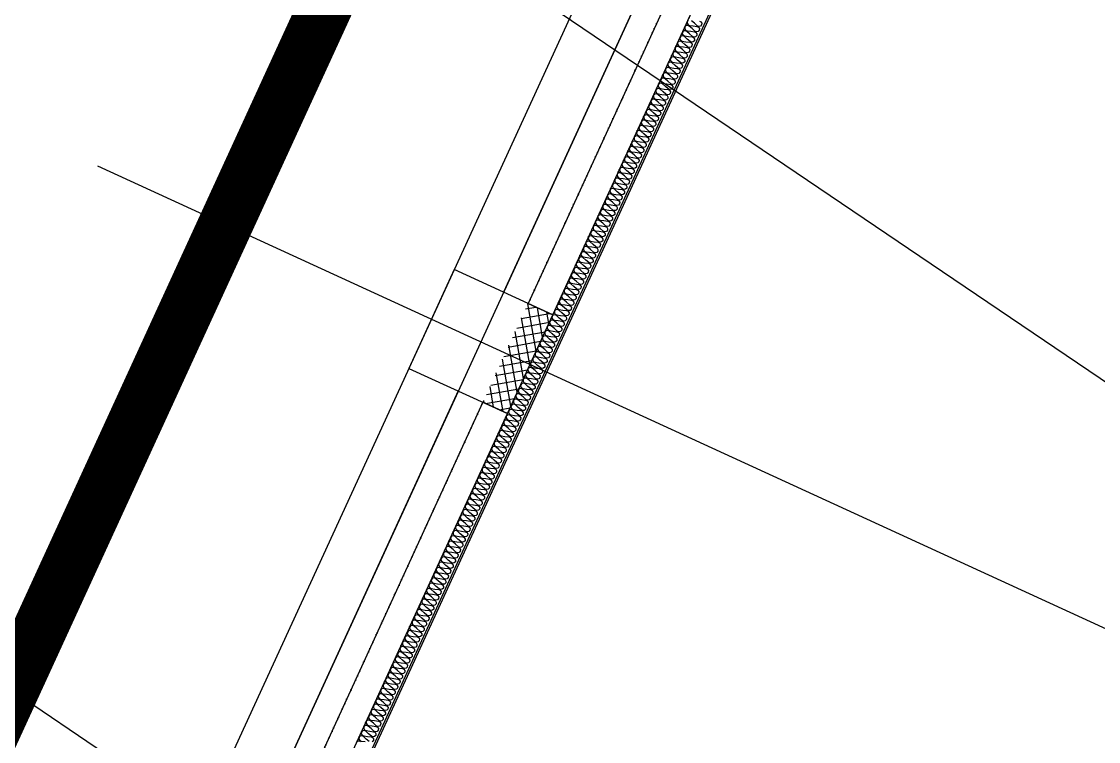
# Model space of a CAD drawing. Header units: millimetres. Extents: x -21000 to 567700, y 435000 to 850800.
# Drawn here: x 36534 to 42489, y 711659 to 715637 of the extents above; entities that cross this region are included whole.
import ezdxf
from ezdxf.xclip import XClip

# ---------------------------------------------------------------- set-up
doc = ezdxf.new("R2010")
doc.units = ezdxf.units.MM
doc.header["$LTSCALE"] = 700
doc.header["$XCLIPFRAME"] = 2
for name, pattern in [('AB_Pbase$0$AB_Pbase$0$CEN', [62, 60, -1, 0, -1]), ('AB_Pbase$0$PHANTOMX2', [5, 2.5, -0.5, 0.5, -0.5, 0.5, -0.5]), ('AB_Pbase$0$주차장기둥$0$CEN', [62, 60, -1, 0, -1]), ('AB_Pbase$0$지하1층 동골조$0$PHANTOMX2', [5, 2.5, -0.5, 0.5, -0.5, 0.5, -0.5])]:
    doc.linetypes.add(name, pattern=pattern)
doc.layers.get('0').update_dxf_attribs({"color": 2})
for name, color, linetype, plot in [('$0$Defponts', 161, 'Continuous', False), ('AB_Pbase$0$Defponts', 161, 'Continuous', False), ('AB_Pbase$0$지하1층 동골조$0$Defpoints1', 235, 'Continuous', False)]:
    doc.layers.add(name, color=color, linetype=linetype, plot=plot)
for name, color, linetype in [('AB_Pbase$0$AB_Pbase$0$CEN', 1, 'AB_Pbase$0$AB_Pbase$0$CEN'), ('AB_Pbase$0$AB_Pbase$0$FIN', 6, 'Continuous'), ('AB_Pbase$0$HAT', 8, 'Continuous'), ('AB_Pbase$0$INS', 8, 'Continuous'), ('AB_Pbase$0$SITE', 3, 'AB_Pbase$0$PHANTOMX2'), ('AB_Pbase$0$WAL', 3, 'Continuous'), ('AB_Pbase$0$주차장기둥$0$CEN_P', 244, 'AB_Pbase$0$주차장기둥$0$CEN')]:
    doc.layers.add(name, color=color, linetype=linetype)

# ---------------------------------------------------------------- blocks, each defined once
blk = doc.blocks.new('AB_Pbase$0$SITE0917')
at = {"layer": 'AB_Pbase$0$SITE', "ltscale": 4, "const_width": 300, "flags": 128}
blk.add_lwpolyline([(166790.2, 14282.1), (166795.6, 12457.7), (166803.2, 9905.3), (165179.5, 5176.2), (118538.7, -54371.7), (114045.5, -52298), (105315.5, -48298), (96845.5, -44418), (95855.5, -43968), (88255.5, -40478), (81075.5, -37188), (79665.5, -36528), (79665.5, -36528), (79665.5, -36528), (51295.5, -23518), (51295.5, -23518), (51295.5, -23518), (51295.5, -23518), (24885.5, -11398), (16535.5, -7578), (0, 0), (0, 0), (4267.4, 9299.2), (5686.5, 12403), (9895.5, 21572), (16195.5, 35292), (20267.8, 44180.2), (40844.6, 43842.7), (85590, 33565.6), (130335.4, 23288.4), (156238.3, 14282), (166790.2, 14282)], dxfattribs=at)
blk = doc.blocks.new('AB_Pbase$0$지하1층 동골조')
at = {"layer": 'AB_Pbase$0$지하1층 동골조$0$Defpoints1', "linetype": 'AB_Pbase$0$지하1층 동골조$0$PHANTOMX2', "ltscale": 2, "flags": 128}
blk.add_lwpolyline([(0, 0), (-4493.2, 2073.8), (-13223.2, 6073.8), (-21693.2, 9953.8), (-22683.2, 10403.8), (-30283.2, 13893.8), (-37463.2, 17183.8), (-38873.2, 17843.8), (-38873.2, 17843.8), (-38873.2, 17843.8), (-67243.2, 30853.8), (-67243.2, 30853.8), (-67243.2, 30853.8), (-67243.2, 30853.8), (-93653.2, 42973.8), (-102003.2, 46793.8), (-118538.7, 54371.7), (-118538.7, 54371.7), (-114271.4, 63670.9), (-112852.2, 66774.8), (-108643.2, 75943.8), (-102343.2, 89663.8), (-97743.2, 99703.8), (-94170.5, 107501.6), (-90801.5, 109673.4), (-61989.4, 109763.8), (-53301.2, 109793.8), (-22854.2, 109885), (-9902.7, 109923.8), (5389.9, 109963.8), (23789.7, 110023.8), (43878.5, 110088.6), (48138.3, 105863.2), (48145.8, 102751.3), (48166.8, 93887.6), (48186.9, 90386.4), (48256.9, 66829.4), (48264.5, 64277), (46640.8, 59548)], close=True, dxfattribs=at)
blk = doc.blocks.new('AB_Pbase$0$AB_Pbase_지하1층_골조')
blk.add_line((49381.2, 737051.4), (30251.5, 695361.3))
for points in [[(41742.7, 719685.2), (39198.8, 714141)], [(38948.5, 713595.7), (36404.5, 708051.5)]]:
    blk.add_lwpolyline(points)
blk.add_lwpolyline([(39221.2, 713470.6), (39471.4, 714015.9), (38926.1, 714266.1), (38675.9, 713720.8)], close=True)
blk = doc.blocks.new('AB_Pbase$0$주차장기둥$0$cen 1bl 지하')
at = {"layer": 'AB_Pbase$0$주차장기둥$0$CEN_P', "color": 5}
for p, q in [((-7619.7, 24676.2), (136527.1, 11884.1)), ((-8044, 19895), (40150.2, 15618.1))]:
    blk.add_line(p, q, dxfattribs=at)
blk = doc.blocks.new('AB_Pbase$0$주차장기둥')
at = {"rotation": 1.99999810188403}
blk.add_blockref('AB_Pbase$0$주차장기둥$0$cen 1bl 지하', (-253925.8, 27513.9), dxfattribs=at)
blk = doc.blocks.new('AB_Pbase')
at = {"layer": 'AB_Pbase$0$HAT'}
h = blk.add_hatch(dxfattribs=at)
h.set_pattern_fill('NET', color=256, scale=15, angle=100)
h.paths.add_polyline_path([(36540.9, 707988.9), (36677.2, 707926.4), (39221.2, 713470.6), (39084.9, 713533.1)], flags=17)
h.paths.add_polyline_path([(36427, 707381), (36290.6, 707443.6), (33746.7, 701899.4), (33883, 701836.8)], flags=17)
edge = h.paths.add_edge_path()
edge.add_line((44631.6, 725621.3), (44767.9, 725558.7))
edge.add_line((44767.9, 725558.7), (42265.6, 720105.4))
edge.add_line((42265.6, 720105.4), (42129.3, 720168))
edge.add_line((42129.3, 720168), (44631.6, 725621.3))
edge.add_line((41879.1, 719622.6), (39335.1, 714078.4))
edge.add_line((39335.1, 714078.4), (39471.4, 714015.9))
edge.add_line((39471.4, 714015.9), (42015.4, 719560.1))
edge.add_line((33632.8, 701291.5), (31047.1, 695656.4))
edge.add_line((31047.1, 695656.4), (33496.4, 701354.1))
edge.add_line((33496.4, 701354.1), (30910.7, 695719))
at = {"layer": 'AB_Pbase$0$AB_Pbase$0$CEN'}
for p, q in [((48643.3, 734723.8), (30212, 694556)), ((36954.3, 714840.8), (50771.8, 708500.6))]:
    blk.add_line(p, q, dxfattribs=at)
at = {"layer": 'AB_Pbase$0$AB_Pbase$0$FIN'}
for points in [[(46517.9, 729156.7), (31166.4, 695700.7), (40000.8, 691647), (42548.9, 697200.3)], [(46527, 729152.6), (31179.7, 695705.6), (39995.9, 691660.2), (42539.8, 697204.4)]]:
    blk.add_lwpolyline(points, dxfattribs=at)
at = {"layer": 'AB_Pbase$0$Defponts', "ltscale": 5, "flags": 128}
blk.add_lwpolyline([(34092.9, 706740), (38301.9, 715909), (44601.9, 729629), (52774.6, 747466.8), (56143.5, 749638.6), (84955.7, 749729), (93643.9, 749759), (137042.3, 749889), (152334.9, 749929), (170734.8, 749989), (190823.5, 750053.8), (195083.3, 745828.4), (195090.9, 742716.5), (195111.9, 733852.8), (195131.9, 730351.6), (195209.5, 704242.2)], dxfattribs=at)
at = {"layer": 'AB_Pbase$0$INS'}
for points in [[(40282.3, 715639.2), (40290.3, 715635.6), (40295.6, 715627.9), (40294.8, 715618.5), (40288.2, 715611.9), (40278.6, 715610.1), (40270.6, 715613.8), (40255, 715627.6), (40239.3, 715641.4)], [(40215.4, 715637.3), (40214.7, 715628), (40219.6, 715619.6), (40227.6, 715615.9), (40248.3, 715613), (40269, 715610.1), (40277, 715606.5), (40282.2, 715598.8), (40281.5, 715589.4), (40274.9, 715582.8), (40265.3, 715581), (40257.3, 715584.7), (40241.6, 715598.5), (40225.9, 715612.3), (40217.9, 715615.9), (40208.7, 715614.9), (40202.1, 715608.3), (40201.3, 715598.9), (40206.3, 715590.5), (40214.3, 715586.8), (40234.9, 715583.9), (40255.6, 715581.1), (40263.6, 715577.4), (40268.9, 715569.7), (40268.1, 715560.4), (40261.5, 715553.7), (40251.9, 715551.9), (40243.9, 715555.6), (40228.3, 715569.4), (40212.6, 715583.2), (40204.6, 715586.9), (40195.3, 715585.8), (40188.7, 715579.2), (40188, 715569.8), (40192.9, 715561.4), (40200.9, 715557.7), (40221.6, 715554.9), (40242.3, 715552), (40250.3, 715548.3), (40255.5, 715540.6), (40254.8, 715531.3), (40248.2, 715524.6), (40238.6, 715522.9), (40230.6, 715526.5), (40214.9, 715540.3), (40199.2, 715554.1), (40191.2, 715557.8), (40182, 715556.8), (40175.4, 715550.1), (40174.6, 715540.8), (40179.6, 715532.3), (40187.6, 715528.7), (40208.2, 715525.8), (40228.9, 715522.9), (40236.9, 715519.2), (40242.2, 715511.5), (40241.4, 715502.2), (40234.9, 715495.5), (40225.2, 715493.8), (40217.2, 715497.4), (40201.6, 715511.2), (40185.9, 715525), (40177.9, 715528.7), (40168.6, 715527.7), (40162, 715521), (40161.3, 715511.7), (40166.2, 715503.2), (40174.2, 715499.6), (40194.9, 715496.7), (40215.6, 715493.8), (40223.6, 715490.1), (40228.8, 715482.4), (40228.1, 715473.1), (40221.5, 715466.4), (40211.9, 715464.7), (40203.9, 715468.4), (40188.2, 715482.1), (40172.6, 715495.9), (40164.6, 715499.6), (40155.3, 715498.6), (40148.7, 715491.9), (40147.9, 715482.6), (40152.9, 715474.2), (40160.9, 715470.5), (40181.6, 715467.6), (40202.2, 715464.7), (40210.2, 715461), (40215.5, 715453.3), (40214.7, 715444), (40208.2, 715437.4), (40198.6, 715435.6), (40190.6, 715439.3), (40174.9, 715453.1), (40159.2, 715466.9), (40151.2, 715470.5), (40141.9, 715469.5), (40135.4, 715462.8), (40134.6, 715453.5), (40139.5, 715445.1), (40147.5, 715441.4), (40168.2, 715438.5), (40188.9, 715435.6), (40196.9, 715432), (40202.2, 715424.3), (40201.4, 715414.9), (40194.8, 715408.3), (40185.2, 715406.5), (40177.2, 715410.2), (40161.5, 715424), (40145.9, 715437.8), (40137.9, 715441.4), (40128.6, 715440.4), (40122, 715433.8), (40121.2, 715424.4), (40126.2, 715416), (40134.2, 715412.3), (40154.9, 715409.4), (40175.5, 715406.5), (40183.5, 715402.9), (40188.8, 715395.2), (40188, 715385.8), (40181.5, 715379.2), (40171.9, 715377.4), (40163.9, 715381.1), (40148.2, 715394.9), (40132.5, 715408.7), (40124.5, 715412.4), (40115.2, 715411.3), (40108.7, 715404.7), (40107.9, 715395.3), (40112.8, 715386.9), (40120.8, 715383.2), (40141.5, 715380.4), (40162.2, 715377.5), (40170.2, 715373.8), (40175.5, 715366.1), (40174.7, 715356.8), (40168.1, 715350.1), (40158.5, 715348.3), (40150.5, 715352), (40134.8, 715365.8), (40119.2, 715379.6), (40111.2, 715383.3), (40101.9, 715382.2), (40095.3, 715375.6), (40094.6, 715366.3), (40099.5, 715357.8), (40107.5, 715354.2), (40128.2, 715351.3), (40148.9, 715348.4), (40156.9, 715344.7), (40162.1, 715337), (40161.4, 715327.7), (40154.8, 715321), (40145.2, 715319.3), (40137.2, 715322.9), (40121.5, 715336.7), (40105.8, 715350.5), (40097.8, 715354.2), (40088.6, 715353.2), (40082, 715346.5), (40081.2, 715337.2), (40086.1, 715328.7), (40094.1, 715325.1), (40114.8, 715322.2), (40135.5, 715319.3), (40143.5, 715315.6), (40148.8, 715307.9), (40148, 715298.6), (40141.4, 715291.9), (40131.8, 715290.2), (40123.8, 715293.8), (40108.2, 715307.6), (40092.5, 715321.4), (40084.5, 715325.1), (40075.2, 715324.1), (40068.6, 715317.4), (40067.9, 715308.1), (40072.8, 715299.7), (40080.8, 715296), (40101.5, 715293.1), (40122.2, 715290.2), (40130.2, 715286.5), (40135.4, 715278.8), (40134.7, 715269.5), (40128.1, 715262.8), (40118.5, 715261.1), (40110.5, 715264.8), (40094.8, 715278.6), (40079.1, 715292.4), (40071.1, 715296), (40061.9, 715295), (40055.3, 715288.3), (40054.5, 715279), (40059.5, 715270.6), (40067.5, 715266.9), (40088.1, 715264), (40108.8, 715261.1), (40116.8, 715257.5), (40122.1, 715249.8), (40121.3, 715240.4), (40114.7, 715233.8), (40105.1, 715232), (40097.1, 715235.7), (40081.5, 715249.5), (40065.8, 715263.3), (40057.8, 715266.9), (40048.5, 715265.9), (40041.9, 715259.2), (40041.2, 715249.9), (40046.1, 715241.5), (40054.1, 715237.8), (40074.8, 715234.9), (40095.5, 715232), (40103.5, 715228.4), (40108.7, 715220.7), (40108, 715211.3), (40101.4, 715204.7), (40091.8, 715202.9), (40083.8, 715206.6), (40068.1, 715220.4), (40052.4, 715234.2), (40044.4, 715237.9), (40035.2, 715236.8), (40028.6, 715230.2), (40027.8, 715220.8), (40032.8, 715212.4), (40040.8, 715208.7), (40061.4, 715205.8), (40082.1, 715203), (40090.1, 715199.3), (40095.4, 715191.6), (40094.6, 715182.3), (40088.1, 715175.6), (40078.4, 715173.8), (40070.4, 715177.5), (40054.8, 715191.3), (40039.1, 715205.1), (40031.1, 715208.8), (40021.8, 715207.7), (40015.2, 715201.1), (40014.5, 715191.7), (40019.4, 715183.3), (40027.4, 715179.6), (40048.1, 715176.8), (40068.8, 715173.9), (40076.8, 715170.2), (40082, 715162.5), (40081.3, 715153.2), (40074.7, 715146.5), (40065.1, 715144.8), (40057.1, 715148.4), (40041.4, 715162.2), (40025.8, 715176), (40017.8, 715179.7), (40008.5, 715178.7), (40001.9, 715172), (40001.1, 715162.7), (40006.1, 715154.2), (40014.1, 715150.6), (40034.8, 715147.7), (40055.4, 715144.8), (40063.4, 715141.1), (40068.7, 715133.4), (40067.9, 715124.1), (40061.4, 715117.4), (40051.8, 715115.7), (40043.8, 715119.3), (40028.1, 715133.1), (40012.4, 715146.9), (40004.4, 715150.6), (39995.1, 715149.6), (39988.6, 715142.9), (39987.8, 715133.6), (39992.7, 715125.2), (40000.7, 715121.5), (40021.4, 715118.6), (40042.1, 715115.7), (40050.1, 715112), (40055.4, 715104.3), (40054.6, 715095), (40048, 715088.3), (40038.4, 715086.6), (40030.4, 715090.3), (40014.7, 715104.1), (39999.1, 715117.8), (39991.1, 715121.5), (39981.8, 715120.5), (39975.2, 715113.8), (39974.4, 715104.5), (39979.4, 715096.1), (39987.4, 715092.4), (40008.1, 715089.5), (40028.7, 715086.6), (40036.7, 715083), (40042, 715075.3), (40041.2, 715065.9), (40034.7, 715059.3), (40025.1, 715057.5), (40017.1, 715061.2), (40001.4, 715075), (39985.7, 715088.8), (39977.7, 715092.4), (39968.4, 715091.4), (39961.9, 715084.7), (39961.1, 715075.4), (39966, 715067), (39974, 715063.3), (39994.7, 715060.4), (40015.4, 715057.5), (40023.4, 715053.9), (40028.7, 715046.2), (40027.9, 715036.8), (40021.3, 715030.2), (40011.7, 715028.4), (40003.7, 715032.1), (39988, 715045.9), (39972.4, 715059.7), (39964.4, 715063.3), (39955.1, 715062.3), (39948.5, 715055.7), (39947.8, 715046.3), (39952.7, 715037.9), (39960.7, 715034.2), (39981.4, 715031.3), (40002.1, 715028.5), (40010, 715024.8), (40015.3, 715017.1), (40014.6, 715007.8), (40008, 715001.1), (39998.4, 714999.3), (39990.4, 715003), (39974.7, 715016.8), (39959, 715030.6), (39951, 715034.3), (39941.8, 715033.2), (39935.2, 715026.6), (39934.4, 715017.2), (39939.3, 715008.8), (39947.3, 715005.1), (39968, 715002.3), (39988.7, 714999.4), (39996.7, 714995.7), (40002, 714988), (40001.2, 714978.7), (39994.6, 714972), (39985, 714970.2), (39977, 714973.9), (39961.4, 714987.7), (39945.7, 715001.5), (39937.7, 715005.2), (39928.4, 715004.2), (39921.8, 714997.5), (39921.1, 714988.2), (39926, 714979.7), (39934, 714976.1), (39954.7, 714973.2), (39975.4, 714970.3), (39983.4, 714966.6), (39988.6, 714958.9), (39987.9, 714949.6), (39981.3, 714942.9), (39971.7, 714941.2), (39963.7, 714944.8), (39948, 714958.6), (39932.3, 714972.4), (39924.3, 714976.1), (39915.1, 714975.1), (39908.5, 714968.4), (39907.7, 714959.1), (39912.7, 714950.6), (39920.7, 714947), (39941.3, 714944.1), (39962, 714941.2), (39970, 714937.5), (39975.3, 714929.8), (39974.5, 714920.5), (39967.9, 714913.8), (39958.3, 714912.1), (39950.3, 714915.8), (39934.7, 714929.5), (39919, 714943.3), (39911, 714947), (39901.7, 714946), (39895.1, 714939.3), (39894.4, 714930), (39899.3, 714921.6), (39907.3, 714917.9), (39928, 714915), (39948.7, 714912.1), (39956.7, 714908.4), (39961.9, 714900.7), (39961.2, 714891.4), (39954.6, 714884.7), (39945, 714883), (39937, 714886.7), (39921.3, 714900.5), (39905.6, 714914.3), (39897.6, 714917.9), (39888.4, 714916.9), (39881.8, 714910.2), (39881, 714900.9), (39886, 714892.5), (39894, 714888.8), (39914.6, 714885.9), (39935.3, 714883), (39943.3, 714879.4), (39948.6, 714871.7), (39947.8, 714862.3), (39941.3, 714855.7), (39931.6, 714853.9), (39923.6, 714857.6), (39908, 714871.4), (39892.3, 714885.2), (39884.3, 714888.8), (39875, 714887.8), (39868.4, 714881.2), (39867.7, 714871.8), (39872.6, 714863.4), (39880.6, 714859.7), (39901.3, 714856.8), (39922, 714853.9), (39930, 714850.3), (39935.2, 714842.6), (39934.5, 714833.2), (39927.9, 714826.6), (39918.3, 714824.8), (39910.3, 714828.5), (39894.6, 714842.3), (39879, 714856.1), (39871, 714859.8), (39861.7, 714858.7), (39855.1, 714852.1), (39854.3, 714842.7), (39859.3, 714834.3), (39867.3, 714830.6), (39888, 714827.8), (39908.6, 714824.9), (39916.6, 714821.2), (39921.9, 714813.5), (39921.1, 714804.2), (39914.6, 714797.5), (39905, 714795.7), (39897, 714799.4), (39881.3, 714813.2), (39865.6, 714827), (39857.6, 714830.7), (39848.3, 714829.6), (39841.8, 714823), (39841, 714813.6), (39845.9, 714805.2), (39853.9, 714801.6), (39874.6, 714798.7), (39895.3, 714795.8), (39903.3, 714792.1), (39908.6, 714784.4), (39907.8, 714775.1), (39901.2, 714768.4), (39891.6, 714766.7), (39883.6, 714770.3), (39867.9, 714784.1), (39852.3, 714797.9), (39844.3, 714801.6), (39835, 714800.6), (39828.4, 714793.9), (39827.6, 714784.6), (39832.6, 714776.1), (39840.6, 714772.5), (39861.3, 714769.6), (39881.9, 714766.7), (39889.9, 714763), (39895.2, 714755.3), (39894.4, 714746), (39887.9, 714739.3), (39878.3, 714737.6), (39870.3, 714741.2), (39854.6, 714755), (39838.9, 714768.8), (39830.9, 714772.5), (39821.6, 714771.5), (39815.1, 714764.8), (39814.3, 714755.5), (39819.2, 714747.1), (39827.2, 714743.4), (39847.9, 714740.5), (39868.6, 714737.6), (39876.6, 714733.9), (39881.9, 714726.2), (39881.1, 714716.9), (39874.5, 714710.2), (39864.9, 714708.5), (39856.9, 714712.2), (39841.2, 714726), (39825.6, 714739.7), (39817.6, 714743.4), (39808.3, 714742.4), (39801.7, 714735.7), (39801, 714726.4), (39805.9, 714718), (39813.9, 714714.3), (39834.6, 714711.4), (39855.3, 714708.5), (39863.2, 714704.9), (39868.5, 714697.2), (39867.8, 714687.8), (39861.2, 714681.2), (39851.6, 714679.4), (39843.6, 714683.1), (39827.9, 714696.9), (39812.2, 714710.7), (39804.2, 714714.3), (39795, 714713.3), (39788.4, 714706.6), (39787.6, 714697.3), (39792.5, 714688.9), (39800.5, 714685.2), (39821.2, 714682.3), (39841.9, 714679.4), (39849.9, 714675.8), (39855.2, 714668.1), (39854.4, 714658.7), (39847.8, 714652.1), (39838.2, 714650.3), (39830.2, 714654), (39814.6, 714667.8), (39798.9, 714681.6), (39790.9, 714685.3), (39781.6, 714684.2), (39775, 714677.6), (39774.3, 714668.2), (39779.2, 714659.8), (39787.2, 714656.1), (39807.9, 714653.2), (39828.6, 714650.4), (39836.6, 714646.7), (39841.8, 714639), (39841.1, 714629.7), (39834.5, 714623), (39824.9, 714621.2), (39816.9, 714624.9), (39801.2, 714638.7), (39785.5, 714652.5), (39777.5, 714656.2), (39768.3, 714655.1), (39761.7, 714648.5), (39760.9, 714639.1), (39765.9, 714630.7), (39773.9, 714627), (39794.5, 714624.2), (39815.2, 714621.3), (39823.2, 714617.6), (39828.5, 714609.9), (39827.7, 714600.6), (39821.1, 714593.9), (39811.5, 714592.2), (39803.5, 714595.8), (39787.9, 714609.6), (39772.2, 714623.4), (39764.2, 714627.1), (39754.9, 714626.1), (39748.3, 714619.4), (39747.6, 714610.1), (39752.5, 714601.6), (39760.5, 714598), (39781.2, 714595.1), (39801.9, 714592.2), (39809.9, 714588.5), (39815.1, 714580.8), (39814.4, 714571.5), (39807.8, 714564.8), (39798.2, 714563.1), (39790.2, 714566.7), (39774.5, 714580.5), (39758.8, 714594.3), (39750.8, 714598), (39741.6, 714597), (39735, 714590.3), (39734.2, 714581), (39739.2, 714572.5), (39747.2, 714568.9), (39767.8, 714566), (39788.5, 714563.1), (39796.5, 714559.4), (39801.8, 714551.7), (39801, 714542.4), (39794.5, 714535.7), (39784.8, 714534), (39776.8, 714537.7), (39761.2, 714551.4), (39745.5, 714565.2), (39737.5, 714568.9), (39728.2, 714567.9), (39721.6, 714561.2), (39720.9, 714551.9), (39725.8, 714543.5), (39733.8, 714539.8), (39754.5, 714536.9), (39775.2, 714534), (39783.2, 714530.3), (39788.4, 714522.7), (39787.7, 714513.3), (39781.1, 714506.7), (39771.5, 714504.9), (39763.5, 714508.6), (39747.8, 714522.4), (39732.2, 714536.2), (39724.2, 714539.8), (39714.9, 714538.8), (39708.3, 714532.1), (39707.5, 714522.8), (39712.5, 714514.4), (39720.5, 714510.7), (39741.2, 714507.8), (39761.8, 714504.9), (39769.8, 714501.3), (39775.1, 714493.6), (39774.3, 714484.2), (39767.8, 714477.6), (39758.2, 714475.8), (39750.2, 714479.5), (39734.5, 714493.3), (39718.8, 714507.1), (39710.8, 714510.7), (39701.5, 714509.7), (39695, 714503.1), (39694.2, 714493.7), (39699.1, 714485.3), (39707.1, 714481.6), (39727.8, 714478.7), (39748.5, 714475.9), (39756.5, 714472.2), (39761.8, 714464.5), (39761, 714455.1), (39754.4, 714448.5), (39744.8, 714446.7), (39736.8, 714450.4), (39721.1, 714464.2), (39705.5, 714478), (39697.5, 714481.7), (39688.2, 714480.6), (39681.6, 714474), (39680.8, 714464.6), (39685.8, 714456.2), (39693.8, 714452.5), (39714.5, 714449.7), (39735.1, 714446.8), (39743.1, 714443.1), (39748.4, 714435.4), (39747.6, 714426.1), (39741.1, 714419.4), (39731.5, 714417.6), (39723.5, 714421.3), (39707.8, 714435.1), (39692.1, 714448.9), (39684.1, 714452.6), (39674.8, 714451.5), (39668.3, 714444.9), (39667.5, 714435.6), (39672.4, 714427.1), (39680.4, 714423.5), (39701.1, 714420.6), (39721.8, 714417.7), (39729.8, 714414), (39735.1, 714406.3), (39734.3, 714397), (39727.7, 714390.3), (39718.1, 714388.6), (39710.1, 714392.2), (39694.4, 714406), (39678.8, 714419.8), (39670.8, 714423.5), (39661.5, 714422.5), (39654.9, 714415.8), (39654.2, 714406.5), (39659.1, 714398), (39667.1, 714394.4), (39687.8, 714391.5), (39708.5, 714388.6), (39716.4, 714384.9), (39721.7, 714377.2), (39721, 714367.9), (39714.4, 714361.2), (39704.8, 714359.5), (39696.8, 714363.1), (39681.1, 714376.9), (39665.4, 714390.7), (39657.4, 714394.4), (39648.2, 714393.4), (39641.6, 714386.7), (39640.8, 714377.4), (39645.7, 714369), (39653.7, 714365.3), (39674.4, 714362.4), (39695.1, 714359.5), (39703.1, 714355.8), (39708.4, 714348.1), (39707.6, 714338.8), (39701, 714332.1), (39691.4, 714330.4), (39683.4, 714334.1), (39667.8, 714347.9), (39652.1, 714361.7), (39644.1, 714365.3), (39634.8, 714364.3), (39628.2, 714357.6), (39627.5, 714348.3), (39632.4, 714339.9), (39640.4, 714336.2), (39661.1, 714333.3), (39681.8, 714330.4), (39689.8, 714326.8), (39695, 714319.1), (39694.3, 714309.7), (39687.7, 714303.1), (39678.1, 714301.3), (39670.1, 714305), (39654.4, 714318.8), (39638.7, 714332.6), (39630.7, 714336.2), (39621.5, 714335.2), (39614.9, 714328.5), (39614.1, 714319.2), (39619.1, 714310.8), (39627.1, 714307.1), (39647.7, 714304.2), (39668.4, 714301.3), (39676.4, 714297.7), (39681.7, 714290), (39680.9, 714280.6), (39674.3, 714274), (39664.7, 714272.2), (39656.7, 714275.9), (39641.1, 714289.7), (39625.4, 714303.5), (39617.4, 714307.2), (39608.1, 714306.1), (39601.5, 714299.5), (39600.8, 714290.1), (39605.7, 714281.7), (39613.7, 714278), (39634.4, 714275.1), (39655.1, 714272.3), (39663.1, 714268.6), (39668.3, 714260.9), (39667.6, 714251.6), (39661, 714244.9), (39651.4, 714243.1), (39643.4, 714246.8), (39627.7, 714260.6), (39612, 714274.4), (39604, 714278.1), (39594.8, 714277), (39588.2, 714270.4), (39587.4, 714261), (39592.4, 714252.6), (39600.4, 714249), (39621, 714246.1), (39641.7, 714243.2), (39649.7, 714239.5), (39655, 714231.8), (39654.2, 714222.5), (39647.7, 714215.8), (39638, 714214.1), (39630, 714217.7), (39614.4, 714231.5), (39598.7, 714245.3), (39590.7, 714249), (39581.4, 714248), (39574.8, 714241.3), (39574.1, 714232), (39579, 714223.5), (39587, 714219.9), (39607.7, 714217), (39628.4, 714214.1), (39636.4, 714210.4), (39641.6, 714202.7), (39640.9, 714193.4), (39634.3, 714186.7), (39624.7, 714185), (39616.7, 714188.6), (39601, 714202.4), (39585.3, 714216.2), (39577.4, 714219.9), (39568.1, 714218.9), (39561.5, 714212.2), (39560.7, 714202.9), (39565.7, 714194.5), (39573.7, 714190.8), (39594.4, 714187.9), (39615, 714185), (39623, 714181.3), (39628.3, 714173.6), (39627.5, 714164.3), (39621, 714157.6), (39611.4, 714155.9), (39603.4, 714159.6), (39587.7, 714173.4), (39572, 714187.1), (39564, 714190.8), (39554.7, 714189.8), (39548.2, 714183.1), (39547.4, 714173.8), (39552.3, 714165.4), (39560.3, 714161.7), (39581, 714158.8), (39601.7, 714155.9), (39609.7, 714152.3), (39615, 714144.6), (39614.2, 714135.2), (39607.6, 714128.6), (39598, 714126.8), (39590, 714130.5), (39574.3, 714144.3), (39558.7, 714158.1), (39550.7, 714161.7), (39541.4, 714160.7), (39534.8, 714154), (39534, 714144.7), (39539, 714136.3), (39547, 714132.6), (39567.7, 714129.7), (39588.3, 714126.8), (39596.3, 714123.2), (39601.6, 714115.5), (39600.8, 714106.1), (39594.3, 714099.5), (39584.7, 714097.7), (39576.7, 714101.4), (39561, 714115.2), (39545.3, 714129), (39537.3, 714132.6), (39528, 714131.6), (39521.5, 714125), (39520.7, 714115.6), (39525.6, 714107.2), (39533.6, 714103.5), (39554.3, 714100.6), (39575, 714097.8), (39583, 714094.1), (39588.3, 714086.4), (39587.5, 714077.1), (39580.9, 714070.4), (39571.3, 714068.6), (39563.3, 714072.3), (39547.6, 714086.1), (39532, 714099.9), (39524, 714103.6), (39514.7, 714102.5), (39508.1, 714095.9), (39507.4, 714086.5), (39512.3, 714078.1), (39520.3, 714074.4), (39541, 714071.6), (39561.7, 714068.7), (39569.6, 714065), (39574.9, 714057.3), (39574.2, 714048), (39567.6, 714041.3), (39558, 714039.6), (39550, 714043.2), (39534.3, 714057), (39518.6, 714070.8), (39510.6, 714074.5), (39501.4, 714073.5), (39494.8, 714066.8), (39494, 714057.5), (39498.9, 714049), (39506.9, 714045.4), (39527.6, 714042.5), (39548.3, 714039.6), (39556.3, 714035.9), (39561.6, 714028.2), (39560.8, 714018.9), (39554.2, 714012.2), (39544.6, 714010.5), (39536.6, 714014.1), (39521, 714027.9), (39505.3, 714041.7), (39497.3, 714045.4), (39488, 714044.4), (39481.4, 714037.7), (39480.7, 714028.4), (39485.6, 714019.9), (39493.6, 714016.3), (39514.3, 714013.4), (39535, 714010.5), (39543, 714006.8), (39548.2, 713999.1), (39547.5, 713989.8), (39540.9, 713983.1), (39531.3, 713981.4), (39523.3, 713985.1), (39507.6, 713998.8), (39491.9, 714012.6), (39483.9, 714016.3), (39474.7, 714015.3), (39468.1, 714008.6), (39467.3, 713999.3), (39472.3, 713990.9), (39480.3, 713987.2), (39500.9, 713984.3), (39521.6, 713981.4), (39529.6, 713977.7), (39534.9, 713970), (39534.1, 713960.7), (39527.5, 713954.1), (39517.9, 713952.3), (39509.9, 713956), (39494.3, 713969.8), (39478.6, 713983.6), (39470.6, 713987.2), (39461.3, 713986.2), (39454.7, 713979.5), (39454, 713970.2), (39458.9, 713961.8), (39466.9, 713958.1), (39487.6, 713955.2), (39508.3, 713952.3), (39516.3, 713948.7), (39521.5, 713941), (39520.8, 713931.6), (39514.2, 713925), (39504.6, 713923.2), (39496.6, 713926.9), (39480.9, 713940.7), (39465.2, 713954.5), (39457.2, 713958.1), (39448, 713957.1), (39441.4, 713950.5), (39440.6, 713941.1), (39445.6, 713932.7), (39453.6, 713929), (39474.2, 713926.1), (39494.9, 713923.2), (39502.9, 713919.6), (39508.2, 713911.9), (39507.4, 713902.5), (39500.9, 713895.9), (39491.2, 713894.1), (39483.2, 713897.8), (39467.6, 713911.6), (39451.9, 713925.4), (39443.9, 713929.1), (39434.6, 713928), (39428, 713921.4), (39427.3, 713912), (39432.2, 713903.6), (39440.2, 713899.9), (39460.9, 713897.1), (39481.6, 713894.2), (39489.6, 713890.5), (39494.8, 713882.8), (39494.1, 713873.5), (39487.5, 713866.8), (39477.9, 713865), (39469.9, 713868.7), (39454.2, 713882.5), (39438.5, 713896.3), (39430.6, 713900), (39421.3, 713898.9), (39414.7, 713892.3), (39413.9, 713883), (39418.9, 713874.5), (39426.9, 713870.9), (39447.6, 713868), (39468.2, 713865.1), (39476.2, 713861.4), (39481.5, 713853.7), (39480.7, 713844.4), (39474.2, 713837.7), (39464.6, 713836), (39456.6, 713839.6), (39440.9, 713853.4), (39425.2, 713867.2), (39417.2, 713870.9), (39407.9, 713869.9), (39401.4, 713863.2), (39400.6, 713853.9), (39405.5, 713845.4), (39413.5, 713841.8), (39434.2, 713838.9), (39454.9, 713836), (39462.9, 713832.3), (39468.2, 713824.6), (39467.4, 713815.3), (39460.8, 713808.6), (39451.2, 713806.9), (39443.2, 713810.5), (39427.5, 713824.3), (39411.9, 713838.1), (39403.9, 713841.8), (39394.6, 713840.8), (39388, 713834.1), (39387.2, 713824.8), (39392.2, 713816.4), (39400.2, 713812.7), (39420.9, 713809.8), (39441.5, 713806.9), (39449.5, 713803.2), (39454.8, 713795.5), (39454, 713786.2), (39447.5, 713779.5), (39437.9, 713777.8), (39429.9, 713781.5), (39414.2, 713795.3), (39398.5, 713809.1), (39390.5, 713812.7), (39381.2, 713811.7), (39374.7, 713805), (39373.9, 713795.7), (39378.8, 713787.3), (39386.8, 713783.6), (39407.5, 713780.7), (39428.2, 713777.8), (39436.2, 713774.2), (39441.5, 713766.5), (39440.7, 713757.1), (39434.1, 713750.5), (39424.5, 713748.7), (39416.5, 713752.4), (39400.8, 713766.2), (39385.2, 713780), (39377.2, 713783.6), (39367.9, 713782.6), (39361.3, 713775.9), (39360.6, 713766.6), (39365.5, 713758.2), (39373.5, 713754.5), (39394.2, 713751.6), (39414.9, 713748.7), (39422.8, 713745.1), (39428.1, 713737.4), (39427.4, 713728), (39420.8, 713721.4), (39411.2, 713719.6), (39403.2, 713723.3), (39387.5, 713737.1), (39371.8, 713750.9), (39363.8, 713754.6), (39354.6, 713753.5), (39348, 713746.9), (39347.2, 713737.5), (39352.1, 713729.1), (39360.1, 713725.4), (39380.8, 713722.5), (39401.5, 713719.7), (39409.5, 713716), (39414.8, 713708.3), (39414, 713699), (39407.4, 713692.3), (39397.8, 713690.5), (39389.8, 713694.2), (39374.2, 713708), (39358.5, 713721.8), (39350.5, 713725.5), (39341.2, 713724.4), (39334.6, 713717.8), (39333.9, 713708.4), (39338.8, 713700), (39346.8, 713696.3), (39367.5, 713693.5), (39388.2, 713690.6), (39396.2, 713686.9), (39401.4, 713679.2), (39400.7, 713669.9), (39394.1, 713663.2), (39384.5, 713661.5), (39376.5, 713665.1), (39360.8, 713678.9), (39345.1, 713692.7), (39337.1, 713696.4), (39327.9, 713695.4), (39321.3, 713688.7), (39320.5, 713679.4), (39325.5, 713670.9), (39333.5, 713667.3), (39354.1, 713664.4), (39374.8, 713661.5), (39382.8, 713657.8), (39388.1, 713650.1), (39387.3, 713640.8), (39380.7, 713634.1), (39371.1, 713632.4), (39363.1, 713636), (39347.5, 713649.8), (39331.8, 713663.6), (39323.8, 713667.3), (39314.5, 713666.3), (39307.9, 713659.6), (39307.2, 713650.3), (39312.1, 713641.9), (39320.1, 713638.2), (39340.8, 713635.3), (39361.5, 713632.4), (39369.5, 713628.7), (39374.7, 713621), (39374, 713611.7), (39367.4, 713605), (39357.8, 713603.3), (39349.8, 713607), (39334.1, 713620.8), (39318.4, 713634.5), (39310.4, 713638.2), (39301.2, 713637.2), (39294.6, 713630.5), (39293.8, 713621.2), (39298.8, 713612.8), (39306.8, 713609.1), (39327.4, 713606.2), (39348.1, 713603.3), (39356.1, 713599.7), (39361.4, 713592), (39360.6, 713582.6), (39354, 713576), (39344.4, 713574.2), (39336.4, 713577.9), (39320.8, 713591.7), (39305.1, 713605.5), (39297.1, 713609.1), (39287.8, 713608.1), (39281.2, 713601.4), (39280.5, 713592.1), (39285.4, 713583.7), (39293.4, 713580), (39314.1, 713577.1), (39334.8, 713574.2), (39342.8, 713570.6), (39348, 713562.9), (39347.3, 713553.5), (39340.7, 713546.9), (39331.1, 713545.1), (39323.1, 713548.8), (39307.4, 713562.6), (39291.7, 713576.4), (39283.8, 713580), (39274.5, 713579), (39267.9, 713572.4), (39267.1, 713563), (39272.1, 713554.6), (39280.1, 713550.9), (39300.8, 713548), (39321.4, 713545.2), (39329.4, 713541.5), (39334.7, 713533.8), (39333.9, 713524.5), (39327.4, 713517.8), (39317.8, 713516), (39309.8, 713519.7), (39294.1, 713533.5), (39278.4, 713547.3), (39270.4, 713551), (39261.1, 713549.9), (39254.6, 713543.3), (39253.8, 713533.9), (39258.7, 713525.5), (39266.7, 713521.8), (39287.4, 713519), (39308.1, 713516.1), (39316.1, 713512.4), (39321.4, 713504.7), (39320.6, 713495.4), (39314, 713488.7), (39304.4, 713486.9), (39296.4, 713490.6), (39280.7, 713504.4), (39265.1, 713518.2), (39257.1, 713521.9), (39247.8, 713520.9), (39241.2, 713514.2), (39240.4, 713504.9), (39245.4, 713496.4), (39253.4, 713492.8), (39274.1, 713489.9), (39294.7, 713487), (39302.7, 713483.3), (39308, 713475.6), (39307.2, 713466.3), (39300.7, 713459.6), (39291.1, 713457.9), (39283.1, 713461.5), (39267.4, 713475.3), (39251.7, 713489.1), (39243.7, 713492.8), (39234.4, 713491.8), (39227.9, 713485.1), (39227.1, 713475.8), (39232, 713467.3), (39240, 713463.7), (39260.7, 713460.8), (39281.4, 713457.9), (39289.4, 713454.2), (39294.7, 713446.5), (39293.9, 713437.2), (39287.3, 713430.5), (39277.7, 713428.8), (39269.7, 713432.5), (39254, 713446.2), (39238.4, 713460), (39230.4, 713463.7), (39221.1, 713462.7), (39214.5, 713456), (39213.8, 713446.7), (39218.7, 713438.3), (39226.7, 713434.6), (39247.4, 713431.7), (39268, 713428.8), (39276, 713425.1), (39281.3, 713417.4), (39280.6, 713408.1), (39274, 713401.4), (39264.4, 713399.7), (39256.4, 713403.4), (39240.7, 713417.2), (39225, 713431), (39217, 713434.6), (39207.8, 713433.6), (39201.2, 713426.9), (39200.4, 713417.6), (39205.3, 713409.2), (39213.3, 713405.5), (39234, 713402.6), (39254.7, 713399.7), (39262.7, 713396.1), (39268, 713388.4), (39267.2, 713379), (39260.6, 713372.4), (39251, 713370.6), (39243, 713374.3), (39227.4, 713388.1), (39211.7, 713401.9), (39203.7, 713405.5), (39194.4, 713404.5), (39187.8, 713397.9), (39187.1, 713388.5), (39192, 713380.1), (39200, 713376.4), (39220.7, 713373.5), (39241.4, 713370.6), (39249.4, 713367), (39254.6, 713359.3), (39253.9, 713349.9), (39247.3, 713343.3), (39237.7, 713341.5), (39229.7, 713345.2), (39214, 713359), (39198.3, 713372.8), (39190.3, 713376.5), (39181.1, 713375.4), (39174.5, 713368.8), (39173.7, 713359.4), (39178.7, 713351), (39186.7, 713347.3), (39207.3, 713344.4), (39228, 713341.6), (39236, 713337.9), (39241.3, 713330.2), (39240.5, 713320.9), (39233.9, 713314.2), (39224.3, 713312.4), (39216.3, 713316.1), (39200.7, 713329.9), (39185, 713343.7), (39177, 713347.4), (39167.7, 713346.3), (39161.1, 713339.7), (39160.4, 713330.3), (39165.3, 713321.9), (39173.3, 713318.3), (39194, 713315.4), (39214.7, 713312.5), (39222.7, 713308.8), (39227.9, 713301.1), (39227.2, 713291.8), (39220.6, 713285.1), (39211, 713283.4), (39203, 713287), (39187.3, 713300.8), (39171.6, 713314.6), (39163.6, 713318.3), (39154.4, 713317.3), (39147.8, 713310.6), (39147, 713301.3), (39152, 713292.8), (39160, 713289.2), (39180.6, 713286.3), (39201.3, 713283.4), (39209.3, 713279.7), (39214.6, 713272), (39213.8, 713262.7), (39207.2, 713256), (39197.6, 713254.3), (39189.6, 713257.9), (39174, 713271.7), (39158.3, 713285.5), (39150.3, 713289.2), (39141, 713288.2), (39134.4, 713281.5), (39133.7, 713272.2), (39138.6, 713263.8), (39146.6, 713260.1), (39167.3, 713257.2), (39188, 713254.3), (39196, 713250.6), (39201.2, 713242.9), (39200.5, 713233.6), (39193.9, 713226.9), (39184.3, 713225.2), (39176.3, 713228.9), (39160.6, 713242.7), (39144.9, 713256.4), (39137, 713260.1), (39127.7, 713259.1), (39121.1, 713252.4), (39120.3, 713243.1), (39125.3, 713234.7), (39133.3, 713231), (39154, 713228.1), (39174.6, 713225.2), (39182.6, 713221.6), (39187.9, 713213.9), (39187.1, 713204.5), (39180.6, 713197.9), (39171, 713196.1), (39163, 713199.8), (39147.3, 713213.6), (39131.6, 713227.4), (39123.6, 713231), (39114.3, 713230), (39107.8, 713223.3), (39107, 713214), (39111.9, 713205.6), (39119.9, 713201.9), (39140.6, 713199), (39161.3, 713196.1), (39169.3, 713192.5), (39174.6, 713184.8), (39173.8, 713175.4), (39167.2, 713168.8), (39157.6, 713167), (39149.6, 713170.7), (39133.9, 713184.5), (39118.3, 713198.3), (39110.3, 713202), (39101, 713200.9), (39094.4, 713194.3), (39093.6, 713184.9), (39098.6, 713176.5), (39106.6, 713172.8), (39127.3, 713169.9), (39147.9, 713167.1), (39155.9, 713163.4), (39161.2, 713155.7), (39160.4, 713146.4), (39153.9, 713139.7), (39144.3, 713137.9), (39136.3, 713141.6), (39120.6, 713155.4), (39104.9, 713169.2), (39096.9, 713172.9), (39087.6, 713171.8), (39081.1, 713165.2), (39080.3, 713155.8), (39085.2, 713147.4), (39093.2, 713143.7), (39113.9, 713140.9), (39134.6, 713138), (39142.6, 713134.3), (39147.9, 713126.6), (39147.1, 713117.3), (39140.5, 713110.6), (39130.9, 713108.9), (39122.9, 713112.5), (39107.2, 713126.3), (39091.6, 713140.1), (39083.6, 713143.8), (39074.3, 713142.8), (39067.7, 713136.1), (39067, 713126.8), (39071.9, 713118.3), (39079.9, 713114.7), (39100.6, 713111.8), (39121.2, 713108.9), (39129.2, 713105.2), (39134.5, 713097.5), (39133.8, 713088.2), (39127.2, 713081.5), (39117.6, 713079.8), (39109.6, 713083.4), (39093.9, 713097.2), (39078.2, 713111), (39070.2, 713114.7), (39060.9, 713113.7), (39054.4, 713107), (39053.6, 713097.7), (39058.5, 713089.2), (39066.5, 713085.6), (39087.2, 713082.7), (39107.9, 713079.8), (39115.9, 713076.1), (39121.2, 713068.4), (39120.4, 713059.1), (39113.8, 713052.4), (39104.2, 713050.7), (39096.2, 713054.4), (39080.6, 713068.1), (39064.9, 713081.9), (39056.9, 713085.6), (39047.6, 713084.6), (39041, 713077.9), (39040.3, 713068.6), (39045.2, 713060.2), (39053.2, 713056.5), (39073.9, 713053.6), (39094.6, 713050.7), (39102.6, 713047), (39107.8, 713039.3), (39107.1, 713030), (39100.5, 713023.4), (39090.9, 713021.6), (39082.9, 713025.3), (39067.2, 713039.1), (39051.5, 713052.9), (39043.5, 713056.5), (39034.3, 713055.5), (39027.7, 713048.8), (39026.9, 713039.5), (39031.9, 713031.1), (39039.9, 713027.4), (39060.5, 713024.5), (39081.2, 713021.6), (39089.2, 713018), (39094.5, 713010.3), (39093.7, 713000.9), (39087.1, 712994.3), (39077.5, 712992.5), (39069.5, 712996.2), (39053.9, 713010), (39038.2, 713023.8), (39030.2, 713027.4), (39020.9, 713026.4), (39014.3, 713019.8), (39013.6, 713010.4), (39018.5, 713002), (39026.5, 712998.3), (39047.2, 712995.4), (39067.9, 712992.6), (39075.9, 712988.9), (39081.1, 712981.2), (39080.4, 712971.8), (39073.8, 712965.2), (39064.2, 712963.4), (39056.2, 712967.1), (39040.5, 712980.9), (39024.8, 712994.7), (39016.8, 712998.4), (39007.6, 712997.3), (39001, 712990.7), (39000.2, 712981.3), (39005.2, 712972.9), (39013.2, 712969.2), (39033.8, 712966.4), (39054.5, 712963.5), (39062.5, 712959.8), (39067.8, 712952.1), (39067, 712942.8), (39060.4, 712936.1), (39050.8, 712934.3), (39042.8, 712938), (39027.2, 712951.8), (39011.5, 712965.6), (39003.5, 712969.3), (38994.2, 712968.2), (38987.6, 712961.6), (38986.9, 712952.3), (38991.8, 712943.8), (38999.8, 712940.2), (39020.5, 712937.3), (39041.2, 712934.4), (39049.2, 712930.7), (39054.4, 712923), (39053.7, 712913.7), (39047.1, 712907), (39037.5, 712905.3), (39029.5, 712908.9), (39013.8, 712922.7), (38998.1, 712936.5), (38990.1, 712940.2), (38980.9, 712939.2), (38974.3, 712932.5), (38973.5, 712923.2), (38978.5, 712914.7), (38986.5, 712911.1), (39007.2, 712908.2), (39027.8, 712905.3), (39035.8, 712901.6), (39041.1, 712893.9), (39040.3, 712884.6), (39033.8, 712877.9), (39024.2, 712876.2), (39016.2, 712879.8), (39000.5, 712893.6), (38984.8, 712907.4), (38976.8, 712911.1), (38967.5, 712910.1), (38961, 712903.4), (38960.2, 712894.1), (38965.1, 712885.7), (38973.1, 712882), (38993.8, 712879.1), (39014.5, 712876.2), (39022.5, 712872.5), (39027.8, 712864.8), (39027, 712855.5), (39020.4, 712848.8), (39010.8, 712847.1), (39002.8, 712850.8), (38987.1, 712864.6), (38971.5, 712878.4), (38963.5, 712882), (38954.2, 712881), (38947.6, 712874.3), (38946.8, 712865), (38951.8, 712856.6), (38959.8, 712852.9), (38980.5, 712850), (39001.1, 712847.1), (39009.1, 712843.5), (39014.4, 712835.8), (39013.6, 712826.4), (39007.1, 712819.8), (38997.5, 712818), (38989.5, 712821.7), (38973.8, 712835.5), (38958.1, 712849.3), (38950.1, 712852.9), (38940.8, 712851.9), (38934.3, 712845.2), (38933.5, 712835.9), (38938.4, 712827.5), (38946.4, 712823.8), (38967.1, 712820.9), (38987.8, 712818), (38995.8, 712814.4), (39001.1, 712806.7), (39000.3, 712797.3), (38993.7, 712790.7), (38984.1, 712788.9), (38976.1, 712792.6), (38960.4, 712806.4), (38944.8, 712820.2), (38936.8, 712823.9), (38927.5, 712822.8), (38920.9, 712816.2), (38920.2, 712806.8), (38925.1, 712798.4), (38933.1, 712794.7), (38953.8, 712791.8), (38974.4, 712789), (38982.4, 712785.3), (38987.7, 712777.6), (38987, 712768.3), (38980.4, 712761.6), (38970.8, 712759.8), (38962.8, 712763.5), (38947.1, 712777.3), (38931.4, 712791.1), (38923.4, 712794.8), (38914.1, 712793.7), (38907.6, 712787.1), (38906.8, 712777.7), (38911.7, 712769.3), (38919.7, 712765.7), (38940.4, 712762.8), (38961.1, 712759.9), (38969.1, 712756.2), (38974.4, 712748.5), (38973.6, 712739.2), (38967, 712732.5), (38957.4, 712730.8), (38949.4, 712734.4), (38933.8, 712748.2), (38918.1, 712762), (38910.1, 712765.7), (38900.8, 712764.7), (38894.2, 712758), (38893.5, 712748.7), (38898.4, 712740.2), (38906.4, 712736.6), (38927.1, 712733.7), (38947.8, 712730.8), (38955.8, 712727.1), (38961, 712719.4), (38960.3, 712710.1), (38953.7, 712703.4), (38944.1, 712701.7), (38936.1, 712705.3), (38920.4, 712719.1), (38904.7, 712732.9), (38896.7, 712736.6), (38887.5, 712735.6), (38880.9, 712728.9), (38880.1, 712719.6), (38885.1, 712711.2), (38893.1, 712707.5), (38913.7, 712704.6), (38934.4, 712701.7), (38942.4, 712698), (38947.7, 712690.3), (38946.9, 712681), (38940.3, 712674.3), (38930.7, 712672.6), (38922.7, 712676.3), (38907.1, 712690.1), (38891.4, 712703.8), (38883.4, 712707.5), (38874.1, 712706.5), (38867.5, 712699.8), (38866.8, 712690.5), (38871.7, 712682.1), (38879.7, 712678.4), (38900.4, 712675.5), (38921.1, 712672.6), (38929.1, 712669), (38934.3, 712661.3), (38933.6, 712651.9), (38927, 712645.3), (38917.4, 712643.5), (38909.4, 712647.2), (38893.7, 712661), (38878, 712674.8), (38870, 712678.4), (38860.8, 712677.4), (38854.2, 712670.7), (38853.4, 712661.4), (38858.4, 712653), (38866.4, 712649.3), (38887, 712646.4), (38907.7, 712643.5), (38915.7, 712639.9), (38921, 712632.2), (38920.2, 712622.8), (38913.6, 712616.2), (38904, 712614.4), (38896, 712618.1), (38880.4, 712631.9), (38864.7, 712645.7), (38856.7, 712649.3), (38847.4, 712648.3), (38840.8, 712641.7), (38840.1, 712632.3), (38845, 712623.9), (38853, 712620.2), (38873.7, 712617.3), (38894.4, 712614.5), (38902.4, 712610.8), (38907.6, 712603.1), (38906.9, 712593.8), (38900.3, 712587.1), (38890.7, 712585.3), (38882.7, 712589), (38867, 712602.8), (38851.3, 712616.6), (38843.3, 712620.3), (38834.1, 712619.2), (38827.5, 712612.6), (38826.7, 712603.2), (38831.7, 712594.8), (38839.7, 712591.1), (38860.4, 712588.3), (38881, 712585.4), (38889, 712581.7), (38894.3, 712574), (38893.5, 712564.7), (38887, 712558), (38877.4, 712556.3), (38869.4, 712559.9), (38853.7, 712573.7), (38838, 712587.5), (38830, 712591.2), (38820.7, 712590.2), (38814.2, 712583.5), (38813.4, 712574.2), (38818.3, 712565.7), (38826.3, 712562.1), (38847, 712559.2), (38867.7, 712556.3), (38875.7, 712552.6), (38881, 712544.9), (38880.2, 712535.6), (38873.6, 712528.9), (38864, 712527.2), (38856, 712530.8), (38840.3, 712544.6), (38824.7, 712558.4), (38816.7, 712562.1), (38807.4, 712561.1), (38800.8, 712554.4), (38800, 712545.1), (38805, 712536.6), (38813, 712533), (38833.7, 712530.1), (38854.3, 712527.2), (38862.3, 712523.5), (38867.6, 712515.8), (38866.8, 712506.5), (38860.3, 712499.8), (38850.7, 712498.1), (38842.7, 712501.8), (38827, 712515.5), (38811.3, 712529.3), (38803.3, 712533), (38794, 712532), (38787.5, 712525.3), (38786.7, 712516), (38791.6, 712507.6), (38799.6, 712503.9), (38820.3, 712501), (38841, 712498.1), (38849, 712494.4), (38854.3, 712486.7), (38853.5, 712477.4), (38846.9, 712470.8), (38837.3, 712469), (38829.3, 712472.7), (38813.6, 712486.5), (38798, 712500.3), (38790, 712503.9), (38780.7, 712502.9), (38774.1, 712496.2), (38773.4, 712486.9), (38778.3, 712478.5), (38786.3, 712474.8), (38807, 712471.9), (38827.6, 712469), (38835.6, 712465.4), (38840.9, 712457.7), (38840.2, 712448.3), (38833.6, 712441.7), (38824, 712439.9), (38816, 712443.6), (38800.3, 712457.4), (38784.6, 712471.2), (38776.6, 712474.8), (38767.3, 712473.8), (38760.8, 712467.2), (38760, 712457.8), (38764.9, 712449.4), (38772.9, 712445.7), (38793.6, 712442.8), (38814.3, 712439.9), (38822.3, 712436.3), (38827.6, 712428.6), (38826.8, 712419.2), (38820.2, 712412.6), (38810.6, 712410.8), (38802.6, 712414.5), (38787, 712428.3), (38771.3, 712442.1), (38763.3, 712445.8), (38754, 712444.7), (38747.4, 712438.1), (38746.7, 712428.7), (38751.6, 712420.3), (38759.6, 712416.6), (38780.3, 712413.8), (38801, 712410.9), (38809, 712407.2), (38814.2, 712399.5), (38813.5, 712390.2), (38806.9, 712383.5), (38797.3, 712381.7), (38789.3, 712385.4), (38773.6, 712399.2), (38757.9, 712413), (38749.9, 712416.7), (38740.7, 712415.6), (38734.1, 712409), (38733.3, 712399.7), (38738.3, 712391.2), (38746.3, 712387.6), (38766.9, 712384.7), (38787.6, 712381.8), (38795.6, 712378.1), (38800.9, 712370.4), (38800.1, 712361.1), (38793.5, 712354.4), (38783.9, 712352.7), (38775.9, 712356.3), (38760.3, 712370.1), (38744.6, 712383.9), (38736.6, 712387.6), (38727.3, 712386.6), (38720.7, 712379.9), (38720, 712370.6), (38724.9, 712362.1), (38732.9, 712358.5), (38753.6, 712355.6), (38774.3, 712352.7), (38782.3, 712349), (38787.5, 712341.3), (38786.8, 712332), (38780.2, 712325.3), (38770.6, 712323.6), (38762.6, 712327.2), (38746.9, 712341), (38731.2, 712354.8), (38723.2, 712358.5), (38714, 712357.5), (38707.4, 712350.8), (38706.6, 712341.5), (38711.6, 712333.1), (38719.6, 712329.4), (38740.2, 712326.5), (38760.9, 712323.6), (38768.9, 712319.9), (38774.2, 712312.2), (38773.4, 712302.9), (38766.8, 712296.2), (38757.2, 712294.5), (38749.2, 712298.2), (38733.6, 712312), (38717.9, 712325.8), (38709.9, 712329.4), (38700.6, 712328.4), (38694, 712321.7), (38693.3, 712312.4), (38698.2, 712304), (38706.2, 712300.3), (38726.9, 712297.4), (38747.6, 712294.5), (38755.6, 712290.9), (38760.8, 712283.2), (38760.1, 712273.8), (38753.5, 712267.2), (38743.9, 712265.4), (38735.9, 712269.1), (38720.2, 712282.9), (38704.5, 712296.7), (38696.5, 712300.3), (38687.3, 712299.3), (38680.7, 712292.6), (38679.9, 712283.3), (38684.9, 712274.9), (38692.9, 712271.2), (38713.5, 712268.3), (38734.2, 712265.4), (38742.2, 712261.8), (38747.5, 712254.1), (38746.7, 712244.7), (38740.2, 712238.1), (38730.6, 712236.3), (38722.6, 712240), (38706.9, 712253.8), (38691.2, 712267.6), (38683.2, 712271.3), (38673.9, 712270.2), (38667.4, 712263.6), (38666.6, 712254.2), (38671.5, 712245.8), (38679.5, 712242.1), (38700.2, 712239.2), (38720.9, 712236.4), (38728.9, 712232.7), (38734.2, 712225), (38733.4, 712215.7), (38726.8, 712209), (38717.2, 712207.2), (38709.2, 712210.9), (38693.5, 712224.7), (38677.9, 712238.5), (38669.9, 712242.2), (38660.6, 712241.1), (38654, 712234.5), (38653.2, 712225.1), (38658.2, 712216.7), (38666.2, 712213), (38686.9, 712210.2), (38707.5, 712207.3), (38715.5, 712203.6), (38720.8, 712195.9), (38720, 712186.6), (38713.5, 712179.9), (38703.9, 712178.2), (38695.9, 712181.8), (38680.2, 712195.6), (38664.5, 712209.4), (38656.5, 712213.1), (38647.2, 712212.1), (38640.7, 712205.4), (38639.9, 712196.1), (38644.8, 712187.6), (38652.8, 712184), (38673.5, 712181.1), (38694.2, 712178.2), (38702.2, 712174.5), (38707.5, 712166.8), (38706.7, 712157.5), (38700.1, 712150.8), (38690.5, 712149.1), (38682.5, 712152.7), (38666.8, 712166.5), (38651.2, 712180.3), (38643.2, 712184), (38633.9, 712183), (38627.3, 712176.3), (38626.6, 712167), (38631.5, 712158.6), (38639.5, 712154.9), (38660.2, 712152), (38680.8, 712149.1), (38688.8, 712145.4), (38694.1, 712137.7), (38693.4, 712128.4), (38686.8, 712121.7), (38677.2, 712120), (38669.2, 712123.7), (38653.5, 712137.5), (38637.8, 712151.2), (38629.8, 712154.9), (38620.5, 712153.9), (38614, 712147.2), (38613.2, 712137.9), (38618.1, 712129.5), (38626.1, 712125.8), (38646.8, 712122.9), (38667.5, 712120), (38675.5, 712116.4), (38680.8, 712108.7), (38680, 712099.3), (38673.4, 712092.7), (38663.8, 712090.9), (38655.8, 712094.6), (38640.1, 712108.4), (38624.5, 712122.2), (38616.5, 712125.8), (38607.2, 712124.8), (38600.6, 712118.1), (38599.9, 712108.8), (38604.8, 712100.4), (38612.8, 712096.7), (38633.5, 712093.8), (38654.2, 712090.9), (38662.2, 712087.3), (38667.4, 712079.6), (38666.7, 712070.2), (38660.1, 712063.6), (38650.5, 712061.8), (38642.5, 712065.5), (38626.8, 712079.3), (38611.1, 712093.1), (38603.1, 712096.7), (38593.9, 712095.7), (38587.3, 712089.1), (38586.5, 712079.7), (38591.5, 712071.3), (38599.5, 712067.6), (38620.1, 712064.7), (38640.8, 712061.9), (38648.8, 712058.2), (38654.1, 712050.5), (38653.3, 712041.2), (38646.7, 712034.5), (38637.1, 712032.7), (38629.1, 712036.4), (38613.5, 712050.2), (38597.8, 712064), (38589.8, 712067.7), (38580.5, 712066.6), (38573.9, 712060), (38573.2, 712050.6), (38578.1, 712042.2), (38586.1, 712038.5), (38606.8, 712035.7), (38627.5, 712032.8), (38635.5, 712029.1), (38640.7, 712021.4), (38640, 712012.1), (38633.4, 712005.4), (38623.8, 712003.6), (38615.8, 712007.3), (38600.1, 712021.1), (38584.4, 712034.9), (38576.4, 712038.6), (38567.2, 712037.6), (38560.6, 712030.9), (38559.8, 712021.6), (38564.8, 712013.1), (38572.8, 712009.5), (38593.4, 712006.6), (38614.1, 712003.7), (38622.1, 712000), (38627.4, 711992.3), (38626.6, 711983), (38620, 711976.3), (38610.4, 711974.6), (38602.4, 711978.2), (38586.8, 711992), (38571.1, 712005.8), (38563.1, 712009.5), (38553.8, 712008.5), (38547.2, 712001.8), (38546.5, 711992.5), (38551.4, 711984), (38559.4, 711980.4), (38580.1, 711977.5), (38600.8, 711974.6), (38608.8, 711970.9), (38614, 711963.2), (38613.3, 711953.9), (38606.7, 711947.2), (38597.1, 711945.5), (38589.1, 711949.2), (38573.4, 711962.9), (38557.7, 711976.7), (38549.7, 711980.4), (38540.5, 711979.4), (38533.9, 711972.7), (38533.1, 711963.4), (38538.1, 711955), (38546.1, 711951.3), (38566.7, 711948.4), (38587.4, 711945.5), (38595.4, 711941.8), (38600.7, 711934.1), (38599.9, 711924.8), (38593.4, 711918.1), (38583.8, 711916.4), (38575.8, 711920.1), (38560.1, 711933.9), (38544.4, 711947.7), (38536.4, 711951.3), (38527.1, 711950.3), (38520.6, 711943.6), (38519.8, 711934.3), (38524.7, 711925.9), (38532.7, 711922.2), (38553.4, 711919.3), (38574.1, 711916.4), (38582.1, 711912.8), (38587.4, 711905.1), (38586.6, 711895.7), (38580, 711889.1), (38570.4, 711887.3), (38562.4, 711891), (38546.7, 711904.8), (38531.1, 711918.6), (38523.1, 711922.2), (38513.8, 711921.2), (38507.2, 711914.6), (38506.4, 711905.2), (38511.4, 711896.8), (38519.4, 711893.1), (38540.1, 711890.2), (38560.7, 711887.3), (38568.7, 711883.7), (38574, 711876), (38573.2, 711866.6), (38566.7, 711860), (38557.1, 711858.2), (38549.1, 711861.9), (38533.4, 711875.7), (38517.7, 711889.5), (38509.7, 711893.2), (38500.4, 711892.1), (38493.9, 711885.5), (38493.1, 711876.1), (38498, 711867.7), (38506, 711864), (38526.7, 711861.1), (38547.4, 711858.3), (38555.4, 711854.6), (38560.7, 711846.9), (38559.9, 711837.6), (38553.3, 711830.9), (38543.7, 711829.1), (38535.7, 711832.8), (38520, 711846.6), (38504.4, 711860.4), (38496.4, 711864.1), (38487.1, 711863), (38480.5, 711856.4), (38479.8, 711847), (38484.7, 711838.6), (38492.7, 711835), (38513.4, 711832.1), (38534, 711829.2), (38542, 711825.5), (38547.3, 711817.8), (38546.6, 711808.5), (38540, 711801.8), (38530.4, 711800.1), (38522.4, 711803.7), (38506.7, 711817.5), (38491, 711831.3), (38483, 711835), (38473.7, 711834), (38467.2, 711827.3), (38466.4, 711818), (38471.3, 711809.5), (38479.3, 711805.9), (38500, 711803), (38520.7, 711800.1), (38528.7, 711796.4), (38534, 711788.7), (38533.2, 711779.4), (38526.6, 711772.7), (38517, 711771), (38509, 711774.6), (38493.3, 711788.4), (38477.7, 711802.2), (38469.7, 711805.9), (38460.4, 711804.9), (38453.8, 711798.2), (38453.1, 711788.9), (38458, 711780.5), (38466, 711776.8), (38486.7, 711773.9), (38507.4, 711771), (38515.4, 711767.3), (38520.6, 711759.6), (38519.9, 711750.3), (38513.3, 711743.6), (38503.7, 711741.9), (38495.7, 711745.6), (38480, 711759.4), (38464.3, 711773.1), (38456.3, 711776.8), (38447.1, 711775.8), (38440.5, 711769.1), (38439.7, 711759.8), (38444.7, 711751.4), (38452.7, 711747.7), (38473.3, 711744.8), (38494, 711741.9), (38502, 711738.3), (38507.3, 711730.6), (38506.5, 711721.2), (38499.9, 711714.6), (38490.3, 711712.8), (38482.3, 711716.5), (38466.7, 711730.3), (38451, 711744.1), (38443, 711747.7), (38433.7, 711746.7), (38427.1, 711740), (38426.4, 711730.7), (38431.3, 711722.3), (38439.3, 711718.6), (38460, 711715.7), (38480.7, 711712.8), (38488.7, 711709.2), (38493.9, 711701.5), (38493.2, 711692.1), (38486.6, 711685.5), (38477, 711683.7), (38469, 711687.4), (38453.3, 711701.2), (38437.6, 711715), (38429.6, 711718.6), (38420.4, 711717.6), (38413.8, 711711), (38413, 711701.6), (38418, 711693.2), (38426, 711689.5), (38446.6, 711686.6), (38467.3, 711683.8), (38475.3, 711680.1), (38480.6, 711672.4), (38479.8, 711663.1), (38473.2, 711656.4)], [(38455.6, 711658.3), (38440, 711672.1), (38424.3, 711685.9), (38416.3, 711689.6), (38407, 711688.5), (38400.4, 711681.9), (38399.7, 711672.5), (38404.6, 711664.1), (38412.6, 711660.4), (38433.3, 711657.6)], [(38410.9, 711656.8), (38402.9, 711660.5), (38393.7, 711659.5), (38387.1, 711652.8)]]:
    blk.add_lwpolyline(points, dxfattribs=at)
at = {"layer": 'AB_Pbase$0$WAL'}
blk.add_lwpolyline([(41879.1, 719622.6), (39335.1, 714078.4), (39471.4, 714015.9), (42015.4, 719560.1)], dxfattribs=at)
blk.add_lwpolyline([(36540.9, 707988.9), (36677.2, 707926.4), (39221.2, 713470.6), (39084.9, 713533.1)], close=True, dxfattribs=at)
for name, p, rotation in [('AB_Pbase$0$AB_Pbase_지하1층_골조', (0, 0), 359.9999999999999), ('AB_Pbase$0$주차장기둥', (231892.5, 539971.5), 329.0000000345588), ('AB_Pbase$0$지하1층 동골조', (146945.1, 639965.2), 359.9999999999994), ('AB_Pbase$0$SITE0917', (28406.3, 694336.9), 359.9999999999983)]:
    blk.add_blockref(name, p, dxfattribs=dict(rotation=rotation))

msp = doc.modelspace()

# ---------------------------------------------------------------- block references
ref = msp.add_blockref('AB_Pbase', (0, 0))
XClip(ref).set_block_clipping_path([(-0.000000015, 445500.0000000148), (493845.7187941075, 839949.3912975936)])

# ---------------------------------------------------------------- next in the draw order: linework, layer by layer
at = {"layer": '$0$Defponts', "ltscale": 5, "flags": 128}
msp.add_lwpolyline([(34092.9, 706740), (38301.9, 715909), (44601.9, 729629), (52774.6, 747466.8), (56143.5, 749638.6), (84955.7, 749729), (93643.9, 749759), (137042.3, 749889), (152334.9, 749929), (170734.8, 749989), (190823.5, 750053.8), (195083.3, 745828.4), (195090.9, 742716.5), (195111.9, 733852.8), (195131.9, 730351.6), (195209.5, 704242.2)], dxfattribs=at)

doc.saveas('drawing.dxf')
